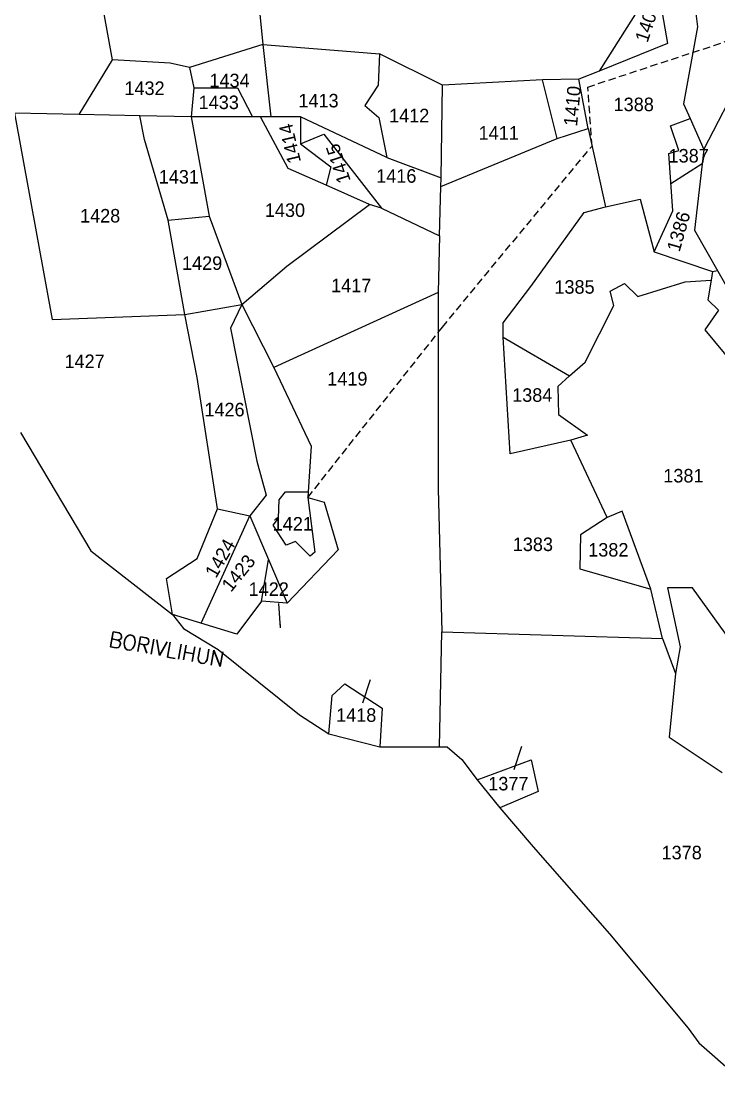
# Model space of a CAD drawing. Header units: metres. Extents: x 291362 to 296970, y 2012513 to 2016467.
# Drawn here: x 292863 to 293337, y 2012758 to 2013475 of the extents above; entities that cross this region are included whole.
import ezdxf
from ezdxf.enums import TextEntityAlignment as Align

# ---------------------------------------------------------------- set-up
doc = ezdxf.new("R2010")
doc.units = ezdxf.units.M
doc.linetypes.add('DASHED', pattern=[0.75, 0.5, -0.25])
for name, color, linetype in [('LINE_FOOTPATH', 1, 'DASHED'), ('POLY_PARCEL', 6, 'Continuous'), ('TEXT_MAPOUT', 7, 'Continuous'), ('TEXT_PARCEL', 7, 'Continuous'), ('V_BOUND_LINE', 7, 'Continuous')]:
    doc.layers.add(name, color=color, linetype=linetype)
doc.styles.get("Standard").update_dxf_attribs({"font": 'simplex.shx'})
doc.styles.add('TEXT_MAP', font='')
doc.styles.get('TEXT_MAP').set_extended_font_data('Kruti Dev 050')
doc.dimstyles.get("Standard").update_dxf_attribs({"dimtxt": 0.18, "dimasz": 0.18, "dimexe": 0.18, "dimexo": 0.0625, "dimgap": 0.09, "dimtad": 0, "dimtih": 1, "dimtoh": 1, "dimdec": 4, "dimzin": 0, "dimdsep": 46, "dimtxsty": 'Standard', "dimcen": 0.09, "dimadec": 0, "dimazin": 0, "dimtfac": 1, "dimtdec": 4, "dimtofl": 0, "dimtmove": 0, "dimatfit": 3, "dimfxl": 1, "dimtolj": 1, "dimtzin": 0, "dimarcsym": 0})

msp = doc.modelspace()

# ---------------------------------------------------------------- linework, layer by layer
at = {"layer": 'LINE_FOOTPATH', "ltscale": 10}
for p, q in [((293333.9, 2013458.54), (293423.1, 2013490.24)), ((293248.17, 2013430.31), (293333.9, 2013458.54)), ((293251.1, 2013390.17), (293248.17, 2013430.31)), ((293149.31, 2013267.07), (293251.1, 2013390.17)), ((293057.9, 2013151.33), (293149.31, 2013267.07))]:
    msp.add_line(p, q, dxfattribs=at)
at = {"layer": 'POLY_PARCEL'}
for p, q in [((293020.79, 2013525.22), (293027.2, 2013459.22)), ((293317.05, 2013515.31), (293322.83, 2013471.15)), ((292924.98, 2013448.74), (292914.14, 2013508.58)), ((293295, 2013502.81), (293255.81, 2013441.13)), ((293296.24, 2013495.62), (293302.39, 2013459.96)), ((293327, 2013387.75), (293383.82, 2013497.63)), ((293322.83, 2013471.15), (293313.33, 2013418.77)), ((293027.2, 2013459.22), (292977.42, 2013443.46)), ((293027.2, 2013459.22), (293081.41, 2013454.79)), ((293027.2, 2013459.22), (293032.62, 2013409.96)), ((293302.39, 2013459.96), (293255.81, 2013441.13)), ((292902.29, 2013411.61), (292924.98, 2013448.74)), ((292964.12, 2013446.41), (292924.98, 2013448.74)), ((293081.41, 2013454.79), (293106.55, 2013452.82)), ((293106.55, 2013452.82), (293105.56, 2013431.64)), ((293149.42, 2013431.64), (293106.55, 2013452.82)), ((292977.42, 2013443.46), (292964.12, 2013446.41)), ((292977.42, 2013443.46), (292980.38, 2013429.67)), ((293217.43, 2013435.08), (293149.42, 2013431.64)), ((293242.07, 2013435.58), (293217.43, 2013435.08)), ((293227.29, 2013395.19), (293217.43, 2013435.08)), ((293255.81, 2013441.13), (293242.07, 2013435.58)), ((293248.48, 2013402.08), (293242.07, 2013435.58)), ((292980.38, 2013429.67), (292978.41, 2013409.96)), ((292980.38, 2013429.67), (293009.95, 2013429.67)), ((293009.95, 2013429.67), (293020.3, 2013409.96)), ((293105.56, 2013431.64), (293096.69, 2013417.84)), ((293148.44, 2013368.59), (293149.42, 2013431.64)), ((293096.69, 2013417.84), (293106.05, 2013409.47)), ((293313.33, 2013418.77), (293317.7, 2013408.85)), ((292902.29, 2013411.61), (292858.39, 2013412.45)), ((292858.39, 2013412.45), (292884.07, 2013272.25)), ((292943.7, 2013410.81), (292902.29, 2013411.61)), ((292978.41, 2013409.96), (292943.7, 2013410.81)), ((292946.66, 2013394.56), (292943.7, 2013410.81)), ((293020.3, 2013409.96), (292978.41, 2013409.96)), ((292978.41, 2013409.96), (292990.73, 2013342.49)), ((293025.72, 2013409.96), (293020.3, 2013409.96)), ((293032.62, 2013409.96), (293025.72, 2013409.96)), ((293044.45, 2013374.99), (293025.72, 2013409.96)), ((293052.83, 2013409.96), (293032.62, 2013409.96)), ((293052.83, 2013409.96), (293052.83, 2013391.74)), ((293111.47, 2013382.38), (293052.83, 2013409.96)), ((293106.05, 2013409.47), (293111.47, 2013382.38)), ((293304.41, 2013403.99), (293317.7, 2013408.85)), ((293317.7, 2013408.85), (293327, 2013387.75)), ((293052.83, 2013391.74), (293068.6, 2013398.14)), ((293068.6, 2013398.14), (293108.02, 2013347.9)), ((293227.29, 2013395.19), (293248.48, 2013402.08)), ((293248.48, 2013402.08), (293260.22, 2013348.79)), ((293310.19, 2013387.17), (293304.41, 2013403.99)), ((292962.92, 2013339.89), (292946.66, 2013394.56)), ((293052.83, 2013391.74), (293073.53, 2013375.98)), ((293148.29, 2013362.68), (293227.29, 2013395.19)), ((293303.35, 2013385.07), (293310.19, 2013387.17)), ((293305.99, 2013346.16), (293303.35, 2013385.07)), ((293327, 2013387.75), (293320.71, 2013333.02)), ((293111.47, 2013382.38), (293148.44, 2013368.59)), ((293304.74, 2013364.62), (293325.91, 2013378.23)), ((293070.26, 2013363.48), (293044.45, 2013374.99)), ((293073.53, 2013375.98), (293070.26, 2013363.48)), ((293099.65, 2013350.37), (293070.26, 2013363.48)), ((293147.45, 2013329.19), (293148.29, 2013362.68)), ((293148.29, 2013362.68), (293148.44, 2013368.59)), ((293043.46, 2013308.5), (293099.65, 2013350.37)), ((293108.02, 2013347.9), (293099.65, 2013350.37)), ((293245.62, 2013344.95), (293260.22, 2013348.79)), ((293260.22, 2013348.79), (293283.89, 2013354.05)), ((293283.89, 2013354.05), (293293.36, 2013318.3)), ((292962.92, 2013339.89), (292990.73, 2013342.49)), ((292990.73, 2013342.49), (293012.91, 2013282.4)), ((293108.02, 2013347.9), (293147.45, 2013329.19)), ((293209.55, 2013294.64), (293245.62, 2013344.95)), ((293293.36, 2013318.3), (293305.99, 2013346.16)), ((292974.26, 2013275.69), (292962.92, 2013339.89)), ((293147.45, 2013329.19), (293146.4, 2013290.58)), ((293320.71, 2013333.02), (293344.91, 2013290.43)), ((293293.36, 2013318.3), (293333.02, 2013304.92)), ((293012.91, 2013282.4), (293043.46, 2013308.5)), ((293333.02, 2013304.92), (293336.35, 2013305.5)), ((293282.1, 2013287.79), (293314.47, 2013297.9)), ((293314.47, 2013297.9), (293332.02, 2013298.95)), ((293332.02, 2013298.95), (293329.78, 2013285.51)), ((293333.02, 2013304.92), (293332.02, 2013298.95)), ((293146.4, 2013290.58), (293034.76, 2013239.66)), ((293146.4, 2013290.58), (293146.43, 2013157.15)), ((293190.53, 2013269.98), (293209.55, 2013294.64)), ((293263.49, 2013291.43), (293273.2, 2013296.68)), ((293265.92, 2013281.72), (293263.49, 2013291.43)), ((293273.2, 2013296.68), (293282.1, 2013287.79)), ((293329.78, 2013285.51), (293337.06, 2013278.63)), ((292974.26, 2013275.69), (293012.91, 2013282.4)), ((293012.91, 2013282.4), (293005.3, 2013266.47)), ((293012.91, 2013282.4), (293034.76, 2013239.66)), ((293246.5, 2013243.3), (293265.92, 2013281.72)), ((293337.06, 2013278.63), (293327.76, 2013265.29)), ((292884.07, 2013272.25), (292974.26, 2013275.69)), ((292982.68, 2013232.82), (292974.26, 2013275.69)), ((293190.53, 2013260.27), (293190.53, 2013269.98)), ((293005.3, 2013266.47), (293023.18, 2013176.04)), ((293327.76, 2013265.29), (293347.58, 2013241.43)), ((293195.39, 2013181.01), (293190.53, 2013260.27)), ((293190.53, 2013260.27), (293235.85, 2013233.99)), ((293235.85, 2013233.99), (293246.5, 2013243.3)), ((293034.76, 2013239.66), (293060.01, 2013186.03)), ((293235.85, 2013233.99), (293227.76, 2013226.71)), ((292996.35, 2013143.44), (292982.68, 2013232.82)), ((293227.76, 2013226.71), (293228.16, 2013207.7)), ((293228.16, 2013207.7), (293247.99, 2013193.55)), ((293236.66, 2013190.31), (293195.39, 2013181.01)), ((293247.99, 2013193.55), (293236.66, 2013190.31)), ((293261.45, 2013137.56), (293236.66, 2013190.31)), ((293060.01, 2013186.03), (293058.14, 2013155.2)), ((293023.18, 2013176.04), (293029.5, 2013152.91)), ((293038.44, 2013149.75), (293042.65, 2013155.01)), ((293042.65, 2013155.01), (293058.14, 2013155.2)), ((293058.14, 2013155.2), (293057.9, 2013151.33)), ((293146.43, 2013157.15), (293148.91, 2013059.81)), ((293029.5, 2013152.91), (293018.45, 2013138.71)), ((293037.91, 2013137.14), (293038.44, 2013149.75)), ((293057.9, 2013151.33), (293062.64, 2013114)), ((293057.9, 2013151.33), (293068.95, 2013148.18)), ((293068.95, 2013148.18), (293078.42, 2013115.58)), ((292982.68, 2013109.8), (292996.35, 2013143.44)), ((292996.35, 2013143.44), (293018.45, 2013138.71)), ((293271.56, 2013142), (293261.45, 2013137.56)), ((293290.98, 2013089.03), (293271.56, 2013142)), ((292985.34, 2013065.74), (293018.45, 2013138.71)), ((293018.45, 2013138.71), (293043.7, 2013079.3)), ((293034.23, 2013132.4), (293037.91, 2013137.14)), ((293261.45, 2013137.56), (293243.24, 2013125.83)), ((293043.17, 2013118.73), (293034.23, 2013132.4)), ((293243.24, 2013125.83), (293242.83, 2013102.78)), ((293049.49, 2013121.36), (293043.17, 2013118.73)), ((293059.48, 2013111.37), (293049.49, 2013121.36)), ((293078.42, 2013115.58), (293043.7, 2013079.3)), ((293062.64, 2013114), (293059.48, 2013111.37)), ((292961.63, 2013096.13), (292982.68, 2013109.8)), ((293026.34, 2013080.88), (293031.1, 2013108.94)), ((293242.83, 2013102.78), (293290.98, 2013089.03)), ((292965.87, 2013071.75), (292961.63, 2013096.13)), ((293299.02, 2013055.36), (293290.98, 2013089.03)), ((293319.44, 2013089.74), (293302.45, 2013089.74)), ((293302.45, 2013089.74), (293310.94, 2013049.71)), ((293345.74, 2013053.35), (293319.44, 2013089.74)), ((293026.34, 2013080.88), (293009.5, 2013058.27)), ((293043.7, 2013079.3), (293026.34, 2013080.88)), ((293009.5, 2013058.27), (292965.87, 2013071.75)), ((293147.29, 2012981.8), (293148.91, 2013059.81)), ((293148.91, 2013059.81), (293148.91, 2013059.81)), ((293148.91, 2013059.81), (293299.02, 2013055.36)), ((293148.91, 2013059.81), (293148.91, 2013059.81)), ((293148.91, 2013059.81), (293148.91, 2013059.81)), ((293299.02, 2013055.36), (293307.92, 2013031.5)), ((293310.94, 2013049.71), (293307.92, 2013031.5)), ((293307.92, 2013031.5), (293303.47, 2012988.23)), ((293074.46, 2013016.54), (293082.95, 2013024.62)), ((293082.95, 2013024.62), (293108.45, 2013008.04)), ((293072.09, 2012990.62), (293074.46, 2013016.54)), ((293108.45, 2013008.04), (293106.86, 2012981.8)), ((293303.47, 2012988.23), (293339.49, 2012964.37)), ((293172.92, 2012959.36), (293209.6, 2012972.86)), ((293209.6, 2012972.86), (293214.46, 2012951.43)), ((293214.46, 2012951.43), (293188.47, 2012940.37))]:
    msp.add_line(p, q, dxfattribs=at)
at = {"layer": 'V_BOUND_LINE'}
for p, q in [((292862.55, 2013195.41), (292910.17, 2013114.91)), ((292910.17, 2013114.91), (292965.87, 2013071.75)), ((292965.87, 2013071.75), (292973.21, 2013062.26)), ((292973.21, 2013062.26), (292996.96, 2013048.02)), ((292996.96, 2013048.02), (293052.23, 2013003.57)), ((293052.23, 2013003.57), (293072.09, 2012990.62)), ((293072.09, 2012990.62), (293106.86, 2012981.8)), ((293106.86, 2012981.8), (293147.29, 2012981.8)), ((293147.29, 2012981.8), (293152.63, 2012981.8)), ((293152.63, 2012981.8), (293162.56, 2012973.16)), ((293162.56, 2012973.16), (293172.92, 2012959.36)), ((293172.92, 2012959.36), (293188.47, 2012940.37)), ((293188.47, 2012940.37), (293211.04, 2012913.82)), ((293211.04, 2012913.82), (293262.86, 2012854.7)), ((293262.86, 2012854.7), (293316.4, 2012790.4)), ((293316.4, 2012790.4), (293323.74, 2012780.47)), ((293323.74, 2012780.47), (293349.22, 2012758.03))]:
    msp.add_line(p, q, dxfattribs=at)

# ---------------------------------------------------------------- texts
at = {"layer": 'TEXT_MAPOUT'}
msp.add_text('BORIVLIHUN', height=10.211, rotation=349.70103, dxfattribs=at).set_placement((292922, 2013050.12))
at = {"layer": 'TEXT_PARCEL', "style": 'TEXT_MAP'}
for s, rotation, p in [('1408', 71.55509, (293288.71, 2013474.42)), ('1410', 84.28611, (293237.65, 2013417.4)), ('1414', 103.24794, (293045.64, 2013391.78)), ('1415', 108.0933, (293078.54, 2013378.22)), ('1386', 74.04578, (293309.89, 2013332.11)), ('1424', 60.24075, (292998.11, 2013110.03)), ('1423', 50.88981, (293010.63, 2013099.91))]:
    msp.add_text(s, height=9.19, rotation=rotation, dxfattribs=at).set_placement(p, align=Align.MIDDLE)
for s, p in [('1432', (292946.78, 2013429.47)), ('1434', (293004.59, 2013434.75)), ('1433', (292997.25, 2013419.88)), ('1413', (293065.07, 2013421.04)), ('1388', (293279.4, 2013418.48)), ('1412', (293126.74, 2013410.97)), ('1411', (293187.62, 2013399.11)), ('1387', (293316.79, 2013383.58)), ('1431', (292970.13, 2013369.26)), ('1416', (293117.97, 2013369.83)), ('1430', (293042.27, 2013346.58)), ('1428', (292916.61, 2013342.79)), ('1429', (292985.94, 2013310.57)), ('1417', (293087.31, 2013295.36)), ('1385', (293239.16, 2013294.39)), ('1427', (292906.03, 2013243.92)), ('1419', (293084.7, 2013231.98)), ('1384', (293210.42, 2013220.89)), ('1426', (293001.14, 2013211.01)), ('1381', (293313.2, 2013166.06)), ('1421', (293047.6, 2013133.43)), ('1383', (293210.85, 2013119.42)), ('1382', (293262.14, 2013115.68)), ('1422', (293031.24, 2013089)), ('1418', (293090.71, 2013003.34)), ('1377', (293194.17, 2012956.72)), ('1378', (293312.02, 2012909.87))]:
    msp.add_text(s, height=9.19, dxfattribs=at).set_placement(p, align=Align.MIDDLE)

# ---------------------------------------------------------------- leaders
for points in [[(293039.34, 2013062.6), (293038.04, 2013079.29)], [(293100.21, 2013027.29), (293095.05, 2013011.37)], [(293203.07, 2012981.92), (293197.91, 2012966)]]:
    msp.add_leader(points, dimstyle='Standard', override={"dimtxt": 2.5, "dimasz": 2.5, "dimexe": 1.25, "dimexo": 0.625, "dimgap": 0.625, "dimtad": 1, "dimtih": 0, "dimtoh": 0, "dimzin": 8, "dimcen": 2.5, "dimtofl": 1})

doc.saveas('drawing.dxf')
